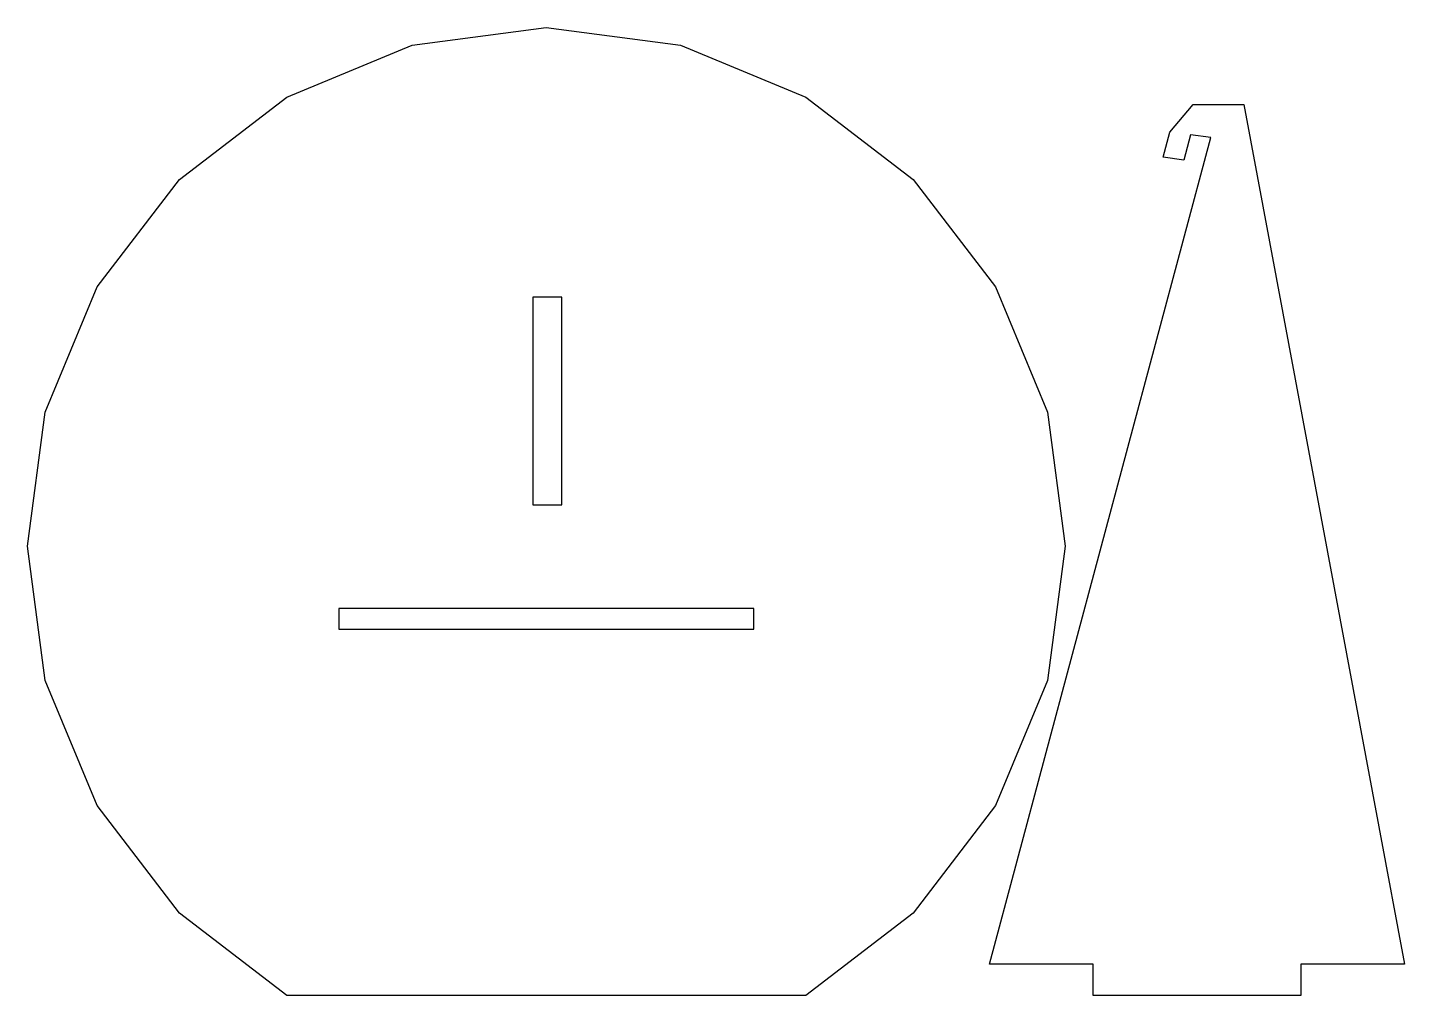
# Model space of a CAD drawing. Header units: metres. Extents: x -50 to 83, y -43 to 50.
import ezdxf

# ---------------------------------------------------------------- set-up
doc = ezdxf.new("R2010")
doc.units = ezdxf.units.M

msp = doc.modelspace()

# ---------------------------------------------------------------- linework, layer by layer
at = {"layer": 'Layer0'}
for points in [[(35.36, -35.36, 0), (25, -43.3, 0), (-25, -43.3, 0), (-35.36, -35.36, 0), (-43.3, -25, 0), (-48.3, -12.94, 0), (-50, 0, 0), (-48.3, 12.94, 0), (-43.3, 25, 0), (-35.36, 35.36, 0), (-25, 43.3, 0), (-12.94, 48.3, 0), (0, 50, 0), (12.94, 48.3, 0), (25, 43.3, 0), (35.36, 35.36, 0), (43.3, 25, 0), (48.3, 12.94, 0), (50, 0, 0), (48.3, -12.94, 0), (43.3, -25, 0), (35.36, -35.36, 0)], [(82.71, -40.3, 0), (72.71, -40.3, 0), (72.71, -43.3, 0), (52.71, -43.3, 0), (52.71, -40.3, 0), (42.71, -40.3, 0), (64.06, 39.39, 0), (62.08, 39.65, 0), (61.43, 37.23, 0), (59.45, 37.49, 0), (60.1, 39.91, 0), (62.34, 42.59, 0), (67.24, 42.59, 0), (82.71, -40.3, 0)], [(1.5, 24, 0), (-1.3, 24, 0), (-1.3, 4, 0), (1.5, 4, 0), (1.5, 24, 0)], [(20, -6, 0), (-20, -6, 0), (-20, -8, 0), (20, -8, 0), (20, -6, 0)]]:
    msp.add_polyline3d(points, dxfattribs=at)

doc.saveas('drawing.dxf')
